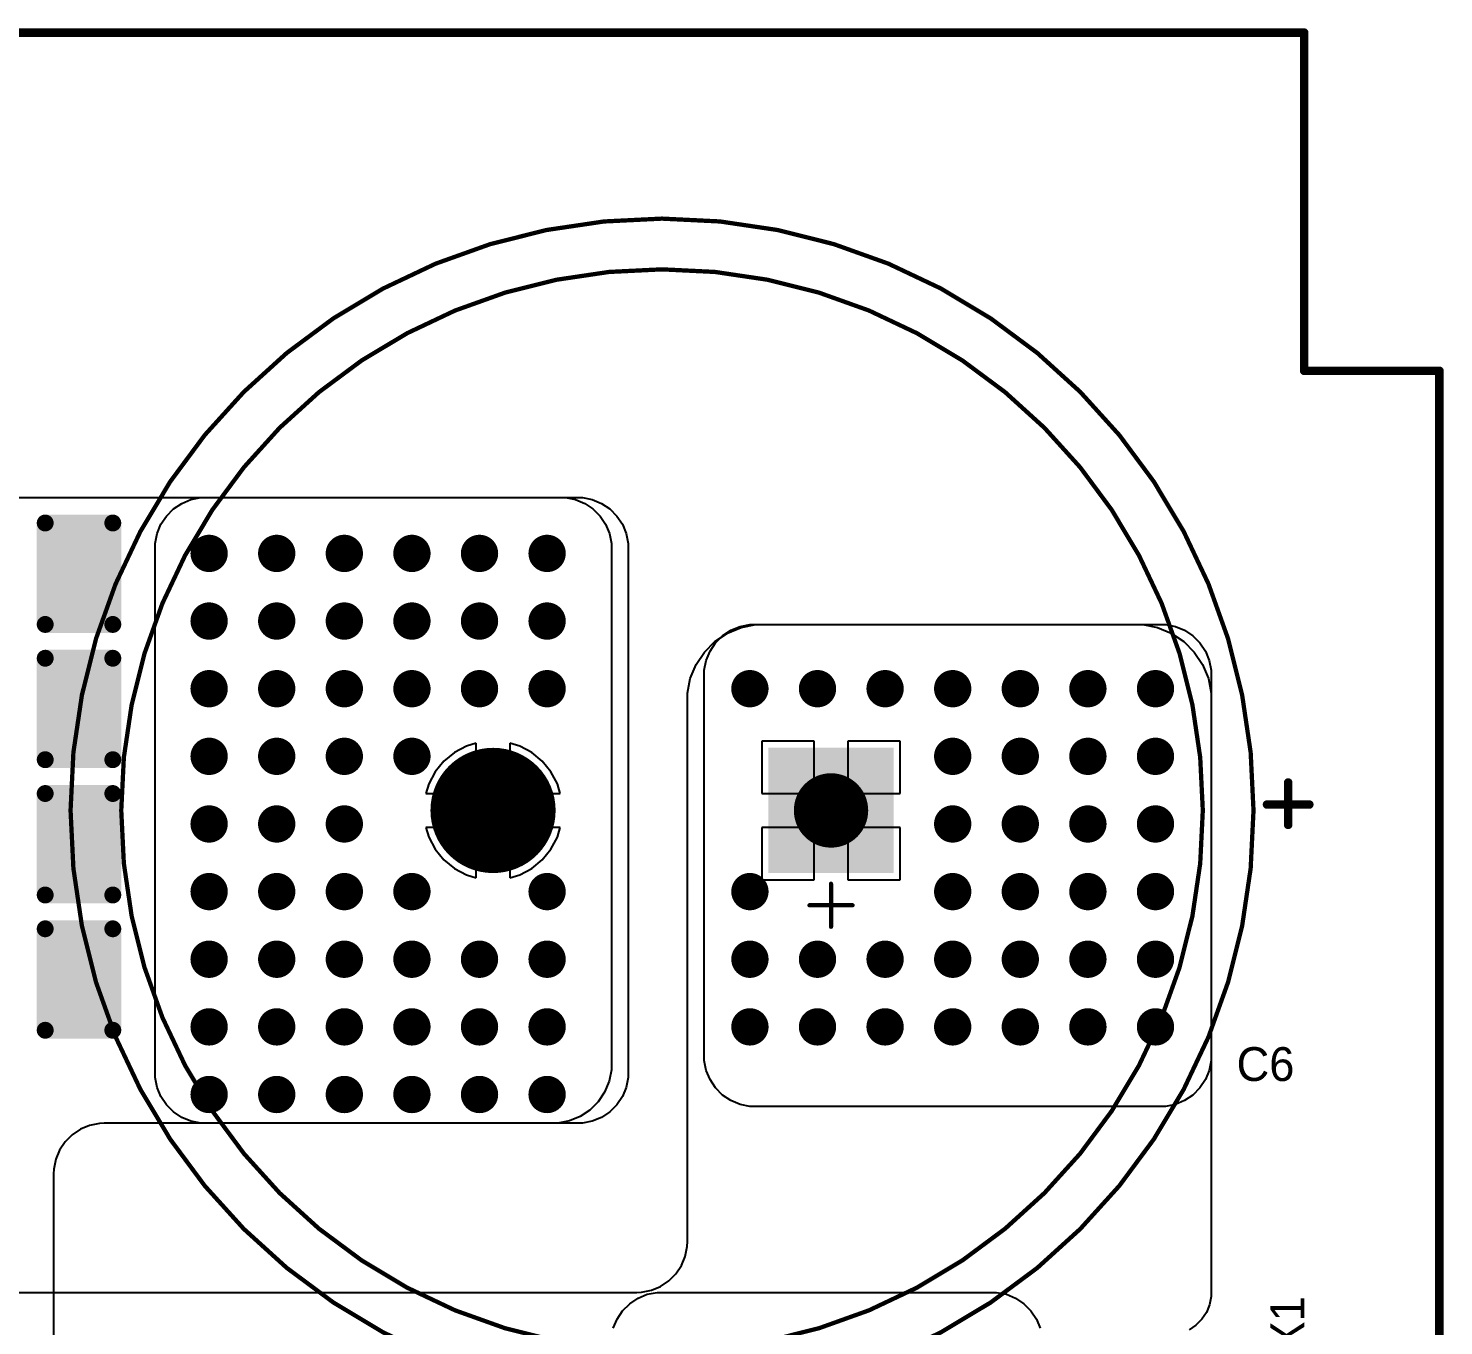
# Model space of a CAD drawing. Header units: millimetres. Extents: x 25 to 183, y 185 to 406.
# Drawn here: x 140.65 to 182.53, y 367.16 to 405.53 of the extents above; entities that cross this region are included whole.
import ezdxf

# ---------------------------------------------------------------- set-up
doc = ezdxf.new("R2010")
doc.units = ezdxf.units.MM
for name, color, linetype in [('BottomLayer', 5, 'Continuous'), ('BottomSolder', 6, 'Continuous'), ('Mechanical1', 6, 'Continuous'), ('Mechanical13', 56, 'Continuous'), ('MultiLayer', 9, 'Continuous'), ('PadHoleLayer', 156, 'Continuous'), ('TopLayer', 1, 'Continuous'), ('TopOverlay', 2, 'Continuous'), ('TopSolder', 216, 'Continuous'), ('ViaHoleLayer', 16, 'Continuous')]:
    doc.layers.add(name, color=color, linetype=linetype)

# ---------------------------------------------------------------- blocks, each defined once
blk = doc.blocks.new('EL_D35_H45_LS10_1877')
at = {"layer": 'BottomLayer', "const_width": 1.75}
blk.add_lwpolyline([(9.125, 0, 1), (10.875, 0, 1)], format="xyb", close=True, dxfattribs=at)
at = {"layer": 'BottomLayer'}
blk.add_solid([(-1.75, -1.75), (1.75, -1.75), (-1.75, 1.75), (1.75, 1.75)], dxfattribs=at)
at = {"layer": 'BottomSolder', "const_width": 1.852}
blk.add_lwpolyline([(9.074, 0, 1), (10.926, 0, 1)], format="xyb", close=True, dxfattribs=at)
at = {"layer": 'BottomSolder'}
blk.add_solid([(-1.852, -1.852), (1.852, -1.852), (-1.852, 1.852), (1.852, 1.852)], dxfattribs=at)
at = {"layer": 'Mechanical13'}
for points, const_width in [([(22.5, 0, 1), (-12.5, 0, 1)], 0.127), ([(22.5, 0, 1), (-12.5, 0, 1)], 0.127), ([(21, 0, 1), (-11, 0, 1)], 0.127), ([(-12.532, 0, 1), (-12.468, 0, 1)], 0.0635), ([(-12.532, 0, 1), (-12.468, 0, 1)], 0.0635), ([(-11.032, 0, 1), (-10.968, 0, 1)], 0.0635), ([(20.968, 0, 1), (21.032, 0, 1)], 0.0635), ([(22.468, 0, 1), (22.532, 0, 1)], 0.0635), ([(22.468, 0, 1), (22.532, 0, 1)], 0.0635)]:
    blk.add_lwpolyline(points, format="xyb", close=True, dxfattribs=dict(at, const_width=const_width))
at = {"layer": 'MultiLayer', "const_width": 1.75}
blk.add_lwpolyline([(9.125, 0, 1), (10.875, 0, 1)], format="xyb", close=True, dxfattribs=at)
at = {"layer": 'MultiLayer'}
blk.add_solid([(-1.75, -1.75), (1.75, -1.75), (-1.75, 1.75), (1.75, 1.75)], dxfattribs=at)
at = {"layer": 'PadHoleLayer', "const_width": 1.1}
for points in [[(-0.55, 0, 1), (0.55, 0, 1)], [(9.45, 0, 1), (10.55, 0, 1)]]:
    blk.add_lwpolyline(points, format="xyb", close=True, dxfattribs=at)
at = {"layer": 'TopLayer', "const_width": 1.75}
blk.add_lwpolyline([(9.125, 0, 1), (10.875, 0, 1)], format="xyb", close=True, dxfattribs=at)
at = {"layer": 'TopLayer'}
blk.add_solid([(-1.75, -1.75), (1.75, -1.75), (-1.75, 1.75), (1.75, 1.75)], dxfattribs=at)
at = {"layer": 'TopOverlay'}
for points, const_width in [([(22.5, 0, 1), (-12.5, 0, 1)], 0.127), ([(-0.032, 3.438, 1), (0.032, 3.438, 1)], 0.0635), ([(-0.667, 2.803, 1), (-0.603, 2.803, 1)], 0.0635), ([(0.603, 2.803, 1), (0.667, 2.803, 1)], 0.0635), ([(-0.032, 2.168, 1), (0.032, 2.168, 1)], 0.0635), ([(-13.589, 0.425, 1), (-13.462, 0.425, 1)], 0.127), ([(-12.532, 0, 1), (-12.468, 0, 1)], 0.0635), ([(22.468, 0, 1), (22.532, 0, 1)], 0.0635), ([(-14.214, -0.175, 1), (-14.087, -0.175, 1)], 0.127), ([(-12.964, -0.175, 1), (-12.837, -0.175, 1)], 0.127), ([(-13.589, -0.825, 1), (-13.462, -0.825, 1)], 0.127)]:
    blk.add_lwpolyline(points, format="xyb", close=True, dxfattribs=dict(at, const_width=const_width))
for points, const_width in [([(0, 3.438), (0, 2.168)], 0.127), ([(0.635, 2.803), (-0.635, 2.803)], 0.127), ([(-13.525, 0.425), (-13.525, -0.825)], 0.254), ([(-12.9, -0.175), (-14.15, -0.175)], 0.254)]:
    blk.add_lwpolyline(points, dxfattribs=dict(at, const_width=const_width))
at = {"layer": 'TopSolder', "const_width": 1.852}
blk.add_lwpolyline([(9.074, 0, 1), (10.926, 0, 1)], format="xyb", close=True, dxfattribs=at)
at = {"layer": 'TopSolder'}
blk.add_solid([(-1.852, -1.852), (1.852, -1.852), (-1.852, 1.852), (1.852, 1.852)], dxfattribs=at)

msp = doc.modelspace()

# ---------------------------------------------------------------- linework, layer by layer
at = {"layer": 'BottomLayer'}
for p, q in [((127.9, 391.65), (156.899, 391.65)), ((156.899, 391.65), (156.899, 391.649)), ((156.899, 391.649), (156.899, 391.649)), ((156.899, 391.649), (157.047, 391.649)), ((157.047, 391.649), (157.337, 391.592)), ((157.337, 391.592), (157.61, 391.479)), ((157.61, 391.479), (157.856, 391.315)), ((157.856, 391.315), (158.065, 391.106)), ((158.065, 391.106), (158.229, 390.861)), ((158.229, 390.861), (158.342, 390.588)), ((158.342, 390.588), (158.4, 390.298)), ((158.4, 390.298), (158.4, 390.15)), ((158.4, 390.15), (158.4, 374.65)), ((161.439, 387.729), (161.712, 387.842)), ((161.712, 387.842), (162.002, 387.9)), ((162.002, 387.9), (162.15, 387.9)), ((162.15, 387.9), (174.15, 387.9)), ((174.15, 387.9), (174.15, 387.9)), ((174.15, 387.9), (174.15, 387.9)), ((174.15, 387.9), (174.298, 387.9)), ((174.298, 387.9), (174.588, 387.842)), ((174.588, 387.842), (174.861, 387.729)), ((160.985, 387.356), (161.194, 387.565)), ((161.194, 387.565), (161.439, 387.729)), ((174.861, 387.729), (175.106, 387.565)), ((175.106, 387.565), (175.315, 387.356)), ((160.708, 386.838), (160.821, 387.111)), ((160.821, 387.111), (160.985, 387.356)), ((175.315, 387.356), (175.479, 387.111)), ((175.479, 387.111), (175.592, 386.838)), ((160.65, 386.548), (160.708, 386.838)), ((160.65, 386.4), (160.65, 386.548)), ((175.592, 386.838), (175.65, 386.548)), ((175.65, 386.548), (175.65, 386.4)), ((160.65, 386.28), (160.65, 386.4)), ((160.65, 386.4), (160.65, 386.4)), ((160.65, 386.4), (160.65, 386.4)), ((160.65, 375.15), (160.65, 386.28)), ((175.65, 386.4), (175.65, 375.15)), ((160.65, 375.002), (160.65, 375.15)), ((160.708, 374.712), (160.65, 375.002)), ((175.65, 375.002), (175.592, 374.712)), ((175.65, 375.15), (175.65, 375.15)), ((175.65, 375.15), (175.65, 375.002)), ((158.399, 374.502), (158.342, 374.212)), ((158.4, 374.65), (158.399, 374.649)), ((158.399, 374.649), (158.399, 374.502)), ((160.821, 374.44), (160.708, 374.712)), ((160.985, 374.194), (160.821, 374.44)), ((175.479, 374.439), (175.315, 374.194)), ((175.592, 374.712), (175.479, 374.439)), ((158.342, 374.212), (158.229, 373.939)), ((161.194, 373.985), (160.985, 374.194)), ((161.439, 373.821), (161.194, 373.985)), ((175.106, 373.985), (174.861, 373.821)), ((175.315, 374.194), (175.106, 373.985)), ((158.064, 373.694), (157.856, 373.485)), ((158.229, 373.939), (158.064, 373.694)), ((161.712, 373.708), (161.439, 373.821)), ((162.002, 373.65), (161.712, 373.708)), ((162.15, 373.65), (162.002, 373.65)), ((174.15, 373.65), (162.15, 373.65)), ((174.298, 373.65), (174.15, 373.65)), ((174.588, 373.708), (174.298, 373.65)), ((174.861, 373.821), (174.588, 373.708)), ((142.752, 373.142), (142.464, 373.085)), ((142.899, 373.149), (142.752, 373.142)), ((142.9, 373.15), (142.899, 373.149)), ((156.9, 373.15), (142.9, 373.15)), ((157.048, 373.15), (156.9, 373.15)), ((157.337, 373.208), (157.048, 373.15)), ((157.61, 373.321), (157.337, 373.208)), ((157.856, 373.485), (157.61, 373.321)), ((141.948, 372.809), (141.74, 372.601)), ((142.192, 372.972), (141.948, 372.809)), ((142.464, 373.085), (142.192, 372.972)), ((141.577, 372.357), (141.465, 372.085)), ((141.74, 372.601), (141.577, 372.357)), ((141.465, 372.085), (141.407, 371.797)), ((141.407, 371.797), (141.4, 371.65)), ((141.4, 371.65), (141.4, 342.649)), ((158.962, 368.092), (159.252, 368.15)), ((159.252, 368.15), (159.4, 368.15)), ((159.4, 368.15), (169.15, 368.15)), ((159.4, 368.15), (159.4, 368.15)), ((169.15, 368.15), (169.298, 368.15)), ((169.298, 368.15), (169.588, 368.092)), ((158.235, 367.606), (158.444, 367.815)), ((158.444, 367.815), (158.689, 367.979)), ((158.689, 367.979), (158.962, 368.092)), ((169.588, 368.092), (169.861, 367.979)), ((169.861, 367.979), (170.106, 367.815)), ((170.106, 367.815), (170.315, 367.606)), ((157.958, 367.088), (158.071, 367.361)), ((158.071, 367.361), (158.235, 367.606)), ((170.315, 367.606), (170.479, 367.361)), ((170.479, 367.361), (170.592, 367.088))]:
    msp.add_line(p, q, dxfattribs=at)
at = {"layer": 'BottomLayer', "const_width": 0.45}
for points in [[(145.775, 390, 1), (146.225, 390, 1)], [(147.775, 390, 1), (148.225, 390, 1)], [(149.775, 390, 1), (150.225, 390, 1)], [(151.775, 390, 1), (152.225, 390, 1)], [(153.775, 390, 1), (154.225, 390, 1)], [(155.775, 390, 1), (156.225, 390, 1)], [(145.775, 388, 1), (146.225, 388, 1)], [(147.775, 388, 1), (148.225, 388, 1)], [(149.775, 388, 1), (150.225, 388, 1)], [(151.775, 388, 1), (152.225, 388, 1)], [(153.775, 388, 1), (154.225, 388, 1)], [(155.775, 388, 1), (156.225, 388, 1)], [(145.775, 386, 1), (146.225, 386, 1)], [(147.775, 386, 1), (148.225, 386, 1)], [(149.775, 386, 1), (150.225, 386, 1)], [(151.775, 386, 1), (152.225, 386, 1)], [(153.775, 386, 1), (154.225, 386, 1)], [(155.775, 386, 1), (156.225, 386, 1)], [(161.775, 386, 1), (162.225, 386, 1)], [(163.775, 386, 1), (164.225, 386, 1)], [(165.775, 386, 1), (166.225, 386, 1)], [(167.775, 386, 1), (168.225, 386, 1)], [(169.775, 386, 1), (170.225, 386, 1)], [(171.775, 386, 1), (172.225, 386, 1)], [(173.775, 386, 1), (174.225, 386, 1)], [(145.775, 384, 1), (146.225, 384, 1)], [(147.775, 384, 1), (148.225, 384, 1)], [(149.775, 384, 1), (150.225, 384, 1)], [(151.775, 384, 1), (152.225, 384, 1)], [(167.775, 384, 1), (168.225, 384, 1)], [(169.775, 384, 1), (170.225, 384, 1)], [(171.775, 384, 1), (172.225, 384, 1)], [(173.775, 384, 1), (174.225, 384, 1)], [(145.775, 382, 1), (146.225, 382, 1)], [(147.775, 382, 1), (148.225, 382, 1)], [(149.775, 382, 1), (150.225, 382, 1)], [(167.775, 382, 1), (168.225, 382, 1)], [(169.775, 382, 1), (170.225, 382, 1)], [(171.775, 382, 1), (172.225, 382, 1)], [(173.775, 382, 1), (174.225, 382, 1)], [(145.775, 380, 1), (146.225, 380, 1)], [(147.775, 380, 1), (148.225, 380, 1)], [(149.775, 380, 1), (150.225, 380, 1)], [(151.775, 380, 1), (152.225, 380, 1)], [(155.775, 380, 1), (156.225, 380, 1)], [(161.775, 380, 1), (162.225, 380, 1)], [(167.775, 380, 1), (168.225, 380, 1)], [(169.775, 380, 1), (170.225, 380, 1)], [(171.775, 380, 1), (172.225, 380, 1)], [(173.775, 380, 1), (174.225, 380, 1)], [(145.775, 378, 1), (146.225, 378, 1)], [(147.775, 378, 1), (148.225, 378, 1)], [(149.775, 378, 1), (150.225, 378, 1)], [(151.775, 378, 1), (152.225, 378, 1)], [(153.775, 378, 1), (154.225, 378, 1)], [(155.775, 378, 1), (156.225, 378, 1)], [(161.775, 378, 1), (162.225, 378, 1)], [(163.775, 378, 1), (164.225, 378, 1)], [(165.775, 378, 1), (166.225, 378, 1)], [(167.775, 378, 1), (168.225, 378, 1)], [(169.775, 378, 1), (170.225, 378, 1)], [(171.775, 378, 1), (172.225, 378, 1)], [(173.775, 378, 1), (174.225, 378, 1)], [(145.775, 376, 1), (146.225, 376, 1)], [(147.775, 376, 1), (148.225, 376, 1)], [(149.775, 376, 1), (150.225, 376, 1)], [(151.775, 376, 1), (152.225, 376, 1)], [(153.775, 376, 1), (154.225, 376, 1)], [(155.775, 376, 1), (156.225, 376, 1)], [(161.775, 376, 1), (162.225, 376, 1)], [(163.775, 376, 1), (164.225, 376, 1)], [(165.775, 376, 1), (166.225, 376, 1)], [(167.775, 376, 1), (168.225, 376, 1)], [(169.775, 376, 1), (170.225, 376, 1)], [(171.775, 376, 1), (172.225, 376, 1)], [(173.775, 376, 1), (174.225, 376, 1)], [(145.775, 374, 1), (146.225, 374, 1)], [(147.775, 374, 1), (148.225, 374, 1)], [(149.775, 374, 1), (150.225, 374, 1)], [(151.775, 374, 1), (152.225, 374, 1)], [(153.775, 374, 1), (154.225, 374, 1)], [(155.775, 374, 1), (156.225, 374, 1)]]:
    msp.add_lwpolyline(points, format="xyb", close=True, dxfattribs=at)
at = {"layer": 'BottomSolder'}
for points, const_width in [([(141.025, 390.9, 1), (141.275, 390.9, 1)], 0.25), ([(143.025, 390.9, 1), (143.275, 390.9, 1)], 0.25), ([(145.724, 390, 1), (146.276, 390, 1)], 0.552), ([(147.724, 390, 1), (148.276, 390, 1)], 0.552), ([(149.724, 390, 1), (150.276, 390, 1)], 0.552), ([(151.724, 390, 1), (152.276, 390, 1)], 0.552), ([(153.724, 390, 1), (154.276, 390, 1)], 0.552), ([(155.724, 390, 1), (156.276, 390, 1)], 0.552), ([(145.724, 388, 1), (146.276, 388, 1)], 0.552), ([(147.724, 388, 1), (148.276, 388, 1)], 0.552), ([(149.724, 388, 1), (150.276, 388, 1)], 0.552), ([(151.724, 388, 1), (152.276, 388, 1)], 0.552), ([(153.724, 388, 1), (154.276, 388, 1)], 0.552), ([(155.724, 388, 1), (156.276, 388, 1)], 0.552), ([(141.025, 387.9, 1), (141.275, 387.9, 1)], 0.25), ([(143.025, 387.9, 1), (143.275, 387.9, 1)], 0.25), ([(141.025, 386.9, 1), (141.275, 386.9, 1)], 0.25), ([(143.025, 386.9, 1), (143.275, 386.9, 1)], 0.25), ([(145.724, 386, 1), (146.276, 386, 1)], 0.552), ([(147.724, 386, 1), (148.276, 386, 1)], 0.552), ([(149.724, 386, 1), (150.276, 386, 1)], 0.552), ([(151.724, 386, 1), (152.276, 386, 1)], 0.552), ([(153.724, 386, 1), (154.276, 386, 1)], 0.552), ([(155.724, 386, 1), (156.276, 386, 1)], 0.552), ([(161.724, 386, 1), (162.276, 386, 1)], 0.552), ([(163.724, 386, 1), (164.276, 386, 1)], 0.552), ([(165.724, 386, 1), (166.276, 386, 1)], 0.552), ([(167.724, 386, 1), (168.276, 386, 1)], 0.552), ([(169.724, 386, 1), (170.276, 386, 1)], 0.552), ([(171.724, 386, 1), (172.276, 386, 1)], 0.552), ([(173.724, 386, 1), (174.276, 386, 1)], 0.552), ([(145.724, 384, 1), (146.276, 384, 1)], 0.552), ([(147.724, 384, 1), (148.276, 384, 1)], 0.552), ([(149.724, 384, 1), (150.276, 384, 1)], 0.552), ([(151.724, 384, 1), (152.276, 384, 1)], 0.552), ([(167.724, 384, 1), (168.276, 384, 1)], 0.552), ([(169.724, 384, 1), (170.276, 384, 1)], 0.552), ([(171.724, 384, 1), (172.276, 384, 1)], 0.552), ([(173.724, 384, 1), (174.276, 384, 1)], 0.552), ([(141.025, 383.9, 1), (141.275, 383.9, 1)], 0.25), ([(143.025, 383.9, 1), (143.275, 383.9, 1)], 0.25), ([(141.025, 382.9, 1), (141.275, 382.9, 1)], 0.25), ([(143.025, 382.9, 1), (143.275, 382.9, 1)], 0.25), ([(145.724, 382, 1), (146.276, 382, 1)], 0.552), ([(147.724, 382, 1), (148.276, 382, 1)], 0.552), ([(149.724, 382, 1), (150.276, 382, 1)], 0.552), ([(167.724, 382, 1), (168.276, 382, 1)], 0.552), ([(169.724, 382, 1), (170.276, 382, 1)], 0.552), ([(171.724, 382, 1), (172.276, 382, 1)], 0.552), ([(173.724, 382, 1), (174.276, 382, 1)], 0.552), ([(145.724, 380, 1), (146.276, 380, 1)], 0.552), ([(147.724, 380, 1), (148.276, 380, 1)], 0.552), ([(149.724, 380, 1), (150.276, 380, 1)], 0.552), ([(151.724, 380, 1), (152.276, 380, 1)], 0.552), ([(155.724, 380, 1), (156.276, 380, 1)], 0.552), ([(161.724, 380, 1), (162.276, 380, 1)], 0.552), ([(167.724, 380, 1), (168.276, 380, 1)], 0.552), ([(169.724, 380, 1), (170.276, 380, 1)], 0.552), ([(171.724, 380, 1), (172.276, 380, 1)], 0.552), ([(173.724, 380, 1), (174.276, 380, 1)], 0.552), ([(141.025, 379.9, 1), (141.275, 379.9, 1)], 0.25), ([(143.025, 379.9, 1), (143.275, 379.9, 1)], 0.25), ([(141.025, 378.9, 1), (141.275, 378.9, 1)], 0.25), ([(143.025, 378.9, 1), (143.275, 378.9, 1)], 0.25), ([(145.724, 378, 1), (146.276, 378, 1)], 0.552), ([(147.724, 378, 1), (148.276, 378, 1)], 0.552), ([(149.724, 378, 1), (150.276, 378, 1)], 0.552), ([(151.724, 378, 1), (152.276, 378, 1)], 0.552), ([(153.724, 378, 1), (154.276, 378, 1)], 0.552), ([(155.724, 378, 1), (156.276, 378, 1)], 0.552), ([(161.724, 378, 1), (162.276, 378, 1)], 0.552), ([(163.724, 378, 1), (164.276, 378, 1)], 0.552), ([(165.724, 378, 1), (166.276, 378, 1)], 0.552), ([(167.724, 378, 1), (168.276, 378, 1)], 0.552), ([(169.724, 378, 1), (170.276, 378, 1)], 0.552), ([(171.724, 378, 1), (172.276, 378, 1)], 0.552), ([(173.724, 378, 1), (174.276, 378, 1)], 0.552), ([(145.724, 376, 1), (146.276, 376, 1)], 0.552), ([(147.724, 376, 1), (148.276, 376, 1)], 0.552), ([(149.724, 376, 1), (150.276, 376, 1)], 0.552), ([(151.724, 376, 1), (152.276, 376, 1)], 0.552), ([(153.724, 376, 1), (154.276, 376, 1)], 0.552), ([(155.724, 376, 1), (156.276, 376, 1)], 0.552), ([(161.724, 376, 1), (162.276, 376, 1)], 0.552), ([(163.724, 376, 1), (164.276, 376, 1)], 0.552), ([(165.724, 376, 1), (166.276, 376, 1)], 0.552), ([(167.724, 376, 1), (168.276, 376, 1)], 0.552), ([(169.724, 376, 1), (170.276, 376, 1)], 0.552), ([(171.724, 376, 1), (172.276, 376, 1)], 0.552), ([(173.724, 376, 1), (174.276, 376, 1)], 0.552), ([(141.025, 375.9, 1), (141.275, 375.9, 1)], 0.25), ([(143.025, 375.9, 1), (143.275, 375.9, 1)], 0.25), ([(145.724, 374, 1), (146.276, 374, 1)], 0.552), ([(147.724, 374, 1), (148.276, 374, 1)], 0.552), ([(149.724, 374, 1), (150.276, 374, 1)], 0.552), ([(151.724, 374, 1), (152.276, 374, 1)], 0.552), ([(153.724, 374, 1), (154.276, 374, 1)], 0.552), ([(155.724, 374, 1), (156.276, 374, 1)], 0.552)]:
    msp.add_lwpolyline(points, format="xyb", close=True, dxfattribs=dict(at, const_width=const_width))
for points in [[(143.15, 387.65), (143.15, 391.15), (141.15, 387.65), (141.15, 391.15)], [(143.4, 387.9), (143.4, 390.9), (140.9, 387.9), (140.9, 390.9)], [(143.15, 383.65), (143.15, 387.15), (141.15, 383.65), (141.15, 387.15)], [(143.4, 383.9), (143.4, 386.9), (140.9, 383.9), (140.9, 386.9)], [(143.4, 379.9), (143.4, 382.9), (140.9, 379.9), (140.9, 382.9)], [(143.15, 379.65), (143.15, 383.15), (141.15, 379.65), (141.15, 383.15)], [(143.15, 375.65), (143.15, 379.15), (141.15, 375.65), (141.15, 379.15)], [(143.4, 375.9), (143.4, 378.9), (140.9, 375.9), (140.9, 378.9)]]:
    msp.add_solid(points, dxfattribs=at)
at = {"layer": 'Mechanical1', "const_width": 0.254}
for points in [[(30.4, 405.4), (178.4, 405.4)], [(178.4, 395.4), (178.4, 405.4)], [(178.4, 395.4), (182.4, 395.4)], [(182.4, 195.4), (182.4, 395.4)]]:
    msp.add_lwpolyline(points, dxfattribs=at)
at = {"layer": 'Mechanical1', "const_width": 0.127}
for points in [[(178.336, 405.4, 1), (178.463, 405.4, 1)], [(178.336, 405.4, 1), (178.463, 405.4, 1)], [(178.336, 395.4, 1), (178.463, 395.4, 1)], [(178.336, 395.4, 1), (178.463, 395.4, 1)], [(182.337, 395.4, 1), (182.464, 395.4, 1)], [(182.337, 395.4, 1), (182.464, 395.4, 1)]]:
    msp.add_lwpolyline(points, format="xyb", close=True, dxfattribs=at)
at = {"layer": 'MultiLayer', "const_width": 0.45}
for points in [[(145.775, 390, 1), (146.225, 390, 1)], [(147.775, 390, 1), (148.225, 390, 1)], [(149.775, 390, 1), (150.225, 390, 1)], [(151.775, 390, 1), (152.225, 390, 1)], [(153.775, 390, 1), (154.225, 390, 1)], [(155.775, 390, 1), (156.225, 390, 1)], [(145.775, 388, 1), (146.225, 388, 1)], [(147.775, 388, 1), (148.225, 388, 1)], [(149.775, 388, 1), (150.225, 388, 1)], [(151.775, 388, 1), (152.225, 388, 1)], [(153.775, 388, 1), (154.225, 388, 1)], [(155.775, 388, 1), (156.225, 388, 1)], [(145.775, 386, 1), (146.225, 386, 1)], [(147.775, 386, 1), (148.225, 386, 1)], [(149.775, 386, 1), (150.225, 386, 1)], [(151.775, 386, 1), (152.225, 386, 1)], [(153.775, 386, 1), (154.225, 386, 1)], [(155.775, 386, 1), (156.225, 386, 1)], [(161.775, 386, 1), (162.225, 386, 1)], [(163.775, 386, 1), (164.225, 386, 1)], [(165.775, 386, 1), (166.225, 386, 1)], [(167.775, 386, 1), (168.225, 386, 1)], [(169.775, 386, 1), (170.225, 386, 1)], [(171.775, 386, 1), (172.225, 386, 1)], [(173.775, 386, 1), (174.225, 386, 1)], [(145.775, 384, 1), (146.225, 384, 1)], [(147.775, 384, 1), (148.225, 384, 1)], [(149.775, 384, 1), (150.225, 384, 1)], [(151.775, 384, 1), (152.225, 384, 1)], [(167.775, 384, 1), (168.225, 384, 1)], [(169.775, 384, 1), (170.225, 384, 1)], [(171.775, 384, 1), (172.225, 384, 1)], [(173.775, 384, 1), (174.225, 384, 1)], [(145.775, 382, 1), (146.225, 382, 1)], [(147.775, 382, 1), (148.225, 382, 1)], [(149.775, 382, 1), (150.225, 382, 1)], [(167.775, 382, 1), (168.225, 382, 1)], [(169.775, 382, 1), (170.225, 382, 1)], [(171.775, 382, 1), (172.225, 382, 1)], [(173.775, 382, 1), (174.225, 382, 1)], [(145.775, 380, 1), (146.225, 380, 1)], [(147.775, 380, 1), (148.225, 380, 1)], [(149.775, 380, 1), (150.225, 380, 1)], [(151.775, 380, 1), (152.225, 380, 1)], [(155.775, 380, 1), (156.225, 380, 1)], [(161.775, 380, 1), (162.225, 380, 1)], [(167.775, 380, 1), (168.225, 380, 1)], [(169.775, 380, 1), (170.225, 380, 1)], [(171.775, 380, 1), (172.225, 380, 1)], [(173.775, 380, 1), (174.225, 380, 1)], [(145.775, 378, 1), (146.225, 378, 1)], [(147.775, 378, 1), (148.225, 378, 1)], [(149.775, 378, 1), (150.225, 378, 1)], [(151.775, 378, 1), (152.225, 378, 1)], [(153.775, 378, 1), (154.225, 378, 1)], [(155.775, 378, 1), (156.225, 378, 1)], [(161.775, 378, 1), (162.225, 378, 1)], [(163.775, 378, 1), (164.225, 378, 1)], [(165.775, 378, 1), (166.225, 378, 1)], [(167.775, 378, 1), (168.225, 378, 1)], [(169.775, 378, 1), (170.225, 378, 1)], [(171.775, 378, 1), (172.225, 378, 1)], [(173.775, 378, 1), (174.225, 378, 1)], [(145.775, 376, 1), (146.225, 376, 1)], [(147.775, 376, 1), (148.225, 376, 1)], [(149.775, 376, 1), (150.225, 376, 1)], [(151.775, 376, 1), (152.225, 376, 1)], [(153.775, 376, 1), (154.225, 376, 1)], [(155.775, 376, 1), (156.225, 376, 1)], [(161.775, 376, 1), (162.225, 376, 1)], [(163.775, 376, 1), (164.225, 376, 1)], [(165.775, 376, 1), (166.225, 376, 1)], [(167.775, 376, 1), (168.225, 376, 1)], [(169.775, 376, 1), (170.225, 376, 1)], [(171.775, 376, 1), (172.225, 376, 1)], [(173.775, 376, 1), (174.225, 376, 1)], [(145.775, 374, 1), (146.225, 374, 1)], [(147.775, 374, 1), (148.225, 374, 1)], [(149.775, 374, 1), (150.225, 374, 1)], [(151.775, 374, 1), (152.225, 374, 1)], [(153.775, 374, 1), (154.225, 374, 1)], [(155.775, 374, 1), (156.225, 374, 1)]]:
    msp.add_lwpolyline(points, format="xyb", close=True, dxfattribs=at)
at = {"layer": 'TopLayer'}
for p, q in [((145.189, 391.479), (145.462, 391.592)), ((145.462, 391.592), (145.752, 391.65)), ((145.752, 391.65), (145.9, 391.65)), ((145.9, 391.65), (156.4, 391.65)), ((156.4, 391.65), (156.4, 391.65)), ((156.4, 391.65), (156.4, 391.65)), ((156.4, 391.65), (156.548, 391.65)), ((156.548, 391.65), (156.838, 391.592)), ((156.838, 391.592), (157.111, 391.479)), ((144.735, 391.106), (144.944, 391.315)), ((144.944, 391.315), (145.189, 391.479)), ((157.111, 391.479), (157.356, 391.315)), ((157.356, 391.315), (157.565, 391.106)), ((144.458, 390.588), (144.571, 390.861)), ((144.571, 390.861), (144.735, 391.106)), ((157.565, 391.106), (157.729, 390.861)), ((157.729, 390.861), (157.842, 390.588)), ((144.4, 390.298), (144.458, 390.588)), ((144.4, 390.15), (144.4, 390.298)), ((157.842, 390.588), (157.9, 390.298)), ((157.9, 390.298), (157.9, 390.15)), ((144.4, 390.03), (144.4, 390.15)), ((144.4, 390.15), (144.4, 390.15)), ((144.4, 390.15), (144.4, 390.15)), ((144.4, 374.65), (144.4, 390.03)), ((157.9, 390.15), (157.9, 374.9)), ((161.334, 387.644), (161.744, 387.814)), ((161.744, 387.814), (162.178, 387.9)), ((162.178, 387.9), (162.4, 387.9)), ((162.4, 387.9), (173.4, 387.9)), ((173.4, 387.9), (173.4, 387.9)), ((173.4, 387.9), (173.4, 387.9)), ((173.4, 387.9), (173.622, 387.9)), ((173.622, 387.9), (174.056, 387.814)), ((174.056, 387.814), (174.466, 387.644)), ((160.652, 387.084), (160.965, 387.398)), ((160.965, 387.398), (161.334, 387.644)), ((174.466, 387.644), (174.834, 387.398)), ((174.834, 387.398), (175.148, 387.084)), ((160.406, 386.716), (160.652, 387.084)), ((175.148, 387.084), (175.394, 386.716)), ((160.236, 386.306), (160.406, 386.716)), ((175.394, 386.716), (175.564, 386.306)), ((160.15, 385.871), (160.236, 386.306)), ((175.564, 386.306), (175.65, 385.872)), ((160.15, 385.65), (160.15, 385.871)), ((175.65, 385.872), (175.65, 385.65)), ((160.15, 385.53), (160.15, 385.65)), ((160.15, 385.65), (160.15, 385.65)), ((160.15, 385.65), (160.15, 385.65)), ((160.15, 369.65), (160.15, 385.53)), ((175.65, 385.65), (175.65, 368.15)), ((163.9, 384.45), (162.35, 384.45)), ((162.35, 384.45), (162.35, 382.9)), ((163.9, 382.9), (163.9, 384.45)), ((166.45, 384.45), (164.9, 384.45)), ((164.9, 384.45), (164.9, 382.9)), ((166.45, 382.9), (166.45, 384.45)), ((153.256, 384.113), (152.943, 383.857)), ((153.612, 384.303), (153.256, 384.113)), ((153.9, 384.391), (153.612, 384.303)), ((153.9, 382.9), (153.9, 384.391)), ((155.188, 384.303), (154.9, 384.391)), ((154.9, 384.391), (154.9, 382.9)), ((155.544, 384.113), (155.188, 384.303)), ((155.857, 383.857), (155.544, 384.113)), ((152.943, 383.857), (152.687, 383.544)), ((156.113, 383.544), (155.857, 383.857)), ((152.497, 383.188), (152.409, 382.9)), ((152.687, 383.544), (152.497, 383.188)), ((156.303, 383.188), (156.113, 383.544)), ((156.391, 382.9), (156.303, 383.188)), ((152.409, 382.9), (153.9, 382.9)), ((154.9, 382.9), (156.391, 382.9)), ((162.35, 382.9), (163.9, 382.9)), ((164.9, 382.9), (166.45, 382.9)), ((153.9, 381.9), (152.409, 381.9)), ((152.409, 381.9), (152.497, 381.612)), ((152.497, 381.612), (152.687, 381.256)), ((153.9, 380.409), (153.9, 381.9)), ((156.391, 381.9), (154.9, 381.9)), ((154.9, 381.9), (154.9, 380.409)), ((156.113, 381.256), (156.303, 381.612)), ((156.303, 381.612), (156.391, 381.9)), ((163.9, 381.9), (162.35, 381.9)), ((162.35, 381.9), (162.35, 380.35)), ((163.9, 380.35), (163.9, 381.9)), ((166.45, 381.9), (164.9, 381.9)), ((164.9, 381.9), (164.9, 380.35)), ((166.45, 380.35), (166.45, 381.9)), ((152.687, 381.256), (152.943, 380.943)), ((155.857, 380.943), (156.113, 381.256)), ((152.943, 380.943), (153.256, 380.687)), ((153.256, 380.687), (153.612, 380.497)), ((155.188, 380.497), (155.544, 380.687)), ((155.544, 380.687), (155.857, 380.943)), ((153.612, 380.497), (153.9, 380.409)), ((154.9, 380.409), (155.188, 380.497)), ((162.35, 380.35), (163.9, 380.35)), ((164.9, 380.35), (166.45, 380.35)), ((157.9, 374.9), (157.9, 374.9)), ((157.9, 374.9), (157.9, 374.728)), ((144.4, 374.502), (144.4, 374.65)), ((144.458, 374.212), (144.4, 374.502)), ((157.833, 374.39), (157.701, 374.071)), ((157.9, 374.728), (157.833, 374.39)), ((144.571, 373.939), (144.458, 374.212)), ((157.701, 374.071), (157.509, 373.784)), ((144.735, 373.694), (144.571, 373.939)), ((144.944, 373.485), (144.735, 373.694)), ((157.509, 373.784), (157.266, 373.541)), ((145.189, 373.321), (144.944, 373.485)), ((145.462, 373.208), (145.189, 373.321)), ((145.752, 373.15), (145.462, 373.208)), ((145.9, 373.15), (145.752, 373.15)), ((156.15, 373.15), (145.9, 373.15)), ((145.9, 373.15), (145.9, 373.15)), ((156.322, 373.15), (156.15, 373.15)), ((156.66, 373.217), (156.322, 373.15)), ((156.979, 373.349), (156.66, 373.217)), ((157.266, 373.541), (156.979, 373.349)), ((160.085, 369.214), (160.143, 369.503)), ((160.143, 369.503), (160.15, 369.65)), ((159.81, 368.698), (159.973, 368.943)), ((159.973, 368.943), (160.085, 369.214)), ((159.602, 368.49), (159.81, 368.698)), ((123.9, 368.15), (158.523, 368.15)), ((158.523, 368.15), (158.65, 368.15)), ((158.65, 368.15), (158.797, 368.157)), ((158.65, 368.15), (158.65, 368.15)), ((158.65, 368.15), (158.65, 368.15)), ((158.797, 368.157), (159.085, 368.214)), ((159.085, 368.214), (159.357, 368.327)), ((159.357, 368.327), (159.602, 368.49)), ((175.65, 368.15), (175.65, 368.15)), ((175.65, 368.15), (175.65, 368.027)), ((175.602, 367.785), (175.508, 367.558)), ((175.65, 368.027), (175.602, 367.785)), ((175.371, 367.353), (175.197, 367.179)), ((175.508, 367.558), (175.371, 367.353)), ((175.197, 367.179), (174.992, 367.042))]:
    msp.add_line(p, q, dxfattribs=at)
at = {"layer": 'TopLayer', "const_width": 0.45}
for points in [[(145.775, 390, 1), (146.225, 390, 1)], [(147.775, 390, 1), (148.225, 390, 1)], [(149.775, 390, 1), (150.225, 390, 1)], [(151.775, 390, 1), (152.225, 390, 1)], [(153.775, 390, 1), (154.225, 390, 1)], [(155.775, 390, 1), (156.225, 390, 1)], [(145.775, 388, 1), (146.225, 388, 1)], [(147.775, 388, 1), (148.225, 388, 1)], [(149.775, 388, 1), (150.225, 388, 1)], [(151.775, 388, 1), (152.225, 388, 1)], [(153.775, 388, 1), (154.225, 388, 1)], [(155.775, 388, 1), (156.225, 388, 1)], [(145.775, 386, 1), (146.225, 386, 1)], [(147.775, 386, 1), (148.225, 386, 1)], [(149.775, 386, 1), (150.225, 386, 1)], [(151.775, 386, 1), (152.225, 386, 1)], [(153.775, 386, 1), (154.225, 386, 1)], [(155.775, 386, 1), (156.225, 386, 1)], [(161.775, 386, 1), (162.225, 386, 1)], [(163.775, 386, 1), (164.225, 386, 1)], [(165.775, 386, 1), (166.225, 386, 1)], [(167.775, 386, 1), (168.225, 386, 1)], [(169.775, 386, 1), (170.225, 386, 1)], [(171.775, 386, 1), (172.225, 386, 1)], [(173.775, 386, 1), (174.225, 386, 1)], [(145.775, 384, 1), (146.225, 384, 1)], [(147.775, 384, 1), (148.225, 384, 1)], [(149.775, 384, 1), (150.225, 384, 1)], [(151.775, 384, 1), (152.225, 384, 1)], [(167.775, 384, 1), (168.225, 384, 1)], [(169.775, 384, 1), (170.225, 384, 1)], [(171.775, 384, 1), (172.225, 384, 1)], [(173.775, 384, 1), (174.225, 384, 1)], [(145.775, 382, 1), (146.225, 382, 1)], [(147.775, 382, 1), (148.225, 382, 1)], [(149.775, 382, 1), (150.225, 382, 1)], [(167.775, 382, 1), (168.225, 382, 1)], [(169.775, 382, 1), (170.225, 382, 1)], [(171.775, 382, 1), (172.225, 382, 1)], [(173.775, 382, 1), (174.225, 382, 1)], [(145.775, 380, 1), (146.225, 380, 1)], [(147.775, 380, 1), (148.225, 380, 1)], [(149.775, 380, 1), (150.225, 380, 1)], [(151.775, 380, 1), (152.225, 380, 1)], [(155.775, 380, 1), (156.225, 380, 1)], [(161.775, 380, 1), (162.225, 380, 1)], [(167.775, 380, 1), (168.225, 380, 1)], [(169.775, 380, 1), (170.225, 380, 1)], [(171.775, 380, 1), (172.225, 380, 1)], [(173.775, 380, 1), (174.225, 380, 1)], [(145.775, 378, 1), (146.225, 378, 1)], [(147.775, 378, 1), (148.225, 378, 1)], [(149.775, 378, 1), (150.225, 378, 1)], [(151.775, 378, 1), (152.225, 378, 1)], [(153.775, 378, 1), (154.225, 378, 1)], [(155.775, 378, 1), (156.225, 378, 1)], [(161.775, 378, 1), (162.225, 378, 1)], [(163.775, 378, 1), (164.225, 378, 1)], [(165.775, 378, 1), (166.225, 378, 1)], [(167.775, 378, 1), (168.225, 378, 1)], [(169.775, 378, 1), (170.225, 378, 1)], [(171.775, 378, 1), (172.225, 378, 1)], [(173.775, 378, 1), (174.225, 378, 1)], [(145.775, 376, 1), (146.225, 376, 1)], [(147.775, 376, 1), (148.225, 376, 1)], [(149.775, 376, 1), (150.225, 376, 1)], [(151.775, 376, 1), (152.225, 376, 1)], [(153.775, 376, 1), (154.225, 376, 1)], [(155.775, 376, 1), (156.225, 376, 1)], [(161.775, 376, 1), (162.225, 376, 1)], [(163.775, 376, 1), (164.225, 376, 1)], [(165.775, 376, 1), (166.225, 376, 1)], [(167.775, 376, 1), (168.225, 376, 1)], [(169.775, 376, 1), (170.225, 376, 1)], [(171.775, 376, 1), (172.225, 376, 1)], [(173.775, 376, 1), (174.225, 376, 1)], [(145.775, 374, 1), (146.225, 374, 1)], [(147.775, 374, 1), (148.225, 374, 1)], [(149.775, 374, 1), (150.225, 374, 1)], [(151.775, 374, 1), (152.225, 374, 1)], [(153.775, 374, 1), (154.225, 374, 1)], [(155.775, 374, 1), (156.225, 374, 1)]]:
    msp.add_lwpolyline(points, format="xyb", close=True, dxfattribs=at)
at = {"layer": 'TopSolder', "const_width": 0.552}
for points in [[(145.724, 390, 1), (146.276, 390, 1)], [(147.724, 390, 1), (148.276, 390, 1)], [(149.724, 390, 1), (150.276, 390, 1)], [(151.724, 390, 1), (152.276, 390, 1)], [(153.724, 390, 1), (154.276, 390, 1)], [(155.724, 390, 1), (156.276, 390, 1)], [(145.724, 388, 1), (146.276, 388, 1)], [(147.724, 388, 1), (148.276, 388, 1)], [(149.724, 388, 1), (150.276, 388, 1)], [(151.724, 388, 1), (152.276, 388, 1)], [(153.724, 388, 1), (154.276, 388, 1)], [(155.724, 388, 1), (156.276, 388, 1)], [(145.724, 386, 1), (146.276, 386, 1)], [(147.724, 386, 1), (148.276, 386, 1)], [(149.724, 386, 1), (150.276, 386, 1)], [(151.724, 386, 1), (152.276, 386, 1)], [(153.724, 386, 1), (154.276, 386, 1)], [(155.724, 386, 1), (156.276, 386, 1)], [(161.724, 386, 1), (162.276, 386, 1)], [(163.724, 386, 1), (164.276, 386, 1)], [(165.724, 386, 1), (166.276, 386, 1)], [(167.724, 386, 1), (168.276, 386, 1)], [(169.724, 386, 1), (170.276, 386, 1)], [(171.724, 386, 1), (172.276, 386, 1)], [(173.724, 386, 1), (174.276, 386, 1)], [(145.724, 384, 1), (146.276, 384, 1)], [(147.724, 384, 1), (148.276, 384, 1)], [(149.724, 384, 1), (150.276, 384, 1)], [(151.724, 384, 1), (152.276, 384, 1)], [(167.724, 384, 1), (168.276, 384, 1)], [(169.724, 384, 1), (170.276, 384, 1)], [(171.724, 384, 1), (172.276, 384, 1)], [(173.724, 384, 1), (174.276, 384, 1)], [(145.724, 382, 1), (146.276, 382, 1)], [(147.724, 382, 1), (148.276, 382, 1)], [(149.724, 382, 1), (150.276, 382, 1)], [(167.724, 382, 1), (168.276, 382, 1)], [(169.724, 382, 1), (170.276, 382, 1)], [(171.724, 382, 1), (172.276, 382, 1)], [(173.724, 382, 1), (174.276, 382, 1)], [(145.724, 380, 1), (146.276, 380, 1)], [(147.724, 380, 1), (148.276, 380, 1)], [(149.724, 380, 1), (150.276, 380, 1)], [(151.724, 380, 1), (152.276, 380, 1)], [(155.724, 380, 1), (156.276, 380, 1)], [(161.724, 380, 1), (162.276, 380, 1)], [(167.724, 380, 1), (168.276, 380, 1)], [(169.724, 380, 1), (170.276, 380, 1)], [(171.724, 380, 1), (172.276, 380, 1)], [(173.724, 380, 1), (174.276, 380, 1)], [(145.724, 378, 1), (146.276, 378, 1)], [(147.724, 378, 1), (148.276, 378, 1)], [(149.724, 378, 1), (150.276, 378, 1)], [(151.724, 378, 1), (152.276, 378, 1)], [(153.724, 378, 1), (154.276, 378, 1)], [(155.724, 378, 1), (156.276, 378, 1)], [(161.724, 378, 1), (162.276, 378, 1)], [(163.724, 378, 1), (164.276, 378, 1)], [(165.724, 378, 1), (166.276, 378, 1)], [(167.724, 378, 1), (168.276, 378, 1)], [(169.724, 378, 1), (170.276, 378, 1)], [(171.724, 378, 1), (172.276, 378, 1)], [(173.724, 378, 1), (174.276, 378, 1)], [(145.724, 376, 1), (146.276, 376, 1)], [(147.724, 376, 1), (148.276, 376, 1)], [(149.724, 376, 1), (150.276, 376, 1)], [(151.724, 376, 1), (152.276, 376, 1)], [(153.724, 376, 1), (154.276, 376, 1)], [(155.724, 376, 1), (156.276, 376, 1)], [(161.724, 376, 1), (162.276, 376, 1)], [(163.724, 376, 1), (164.276, 376, 1)], [(165.724, 376, 1), (166.276, 376, 1)], [(167.724, 376, 1), (168.276, 376, 1)], [(169.724, 376, 1), (170.276, 376, 1)], [(171.724, 376, 1), (172.276, 376, 1)], [(173.724, 376, 1), (174.276, 376, 1)], [(145.724, 374, 1), (146.276, 374, 1)], [(147.724, 374, 1), (148.276, 374, 1)], [(149.724, 374, 1), (150.276, 374, 1)], [(151.724, 374, 1), (152.276, 374, 1)], [(153.724, 374, 1), (154.276, 374, 1)], [(155.724, 374, 1), (156.276, 374, 1)]]:
    msp.add_lwpolyline(points, format="xyb", close=True, dxfattribs=at)
at = {"layer": 'ViaHoleLayer', "const_width": 0.25}
for points in [[(145.875, 390, 1), (146.125, 390, 1)], [(147.875, 390, 1), (148.125, 390, 1)], [(149.875, 390, 1), (150.125, 390, 1)], [(151.875, 390, 1), (152.125, 390, 1)], [(153.875, 390, 1), (154.125, 390, 1)], [(155.875, 390, 1), (156.125, 390, 1)], [(145.875, 388, 1), (146.125, 388, 1)], [(147.875, 388, 1), (148.125, 388, 1)], [(149.875, 388, 1), (150.125, 388, 1)], [(151.875, 388, 1), (152.125, 388, 1)], [(153.875, 388, 1), (154.125, 388, 1)], [(155.875, 388, 1), (156.125, 388, 1)], [(145.875, 386, 1), (146.125, 386, 1)], [(147.875, 386, 1), (148.125, 386, 1)], [(149.875, 386, 1), (150.125, 386, 1)], [(151.875, 386, 1), (152.125, 386, 1)], [(153.875, 386, 1), (154.125, 386, 1)], [(155.875, 386, 1), (156.125, 386, 1)], [(161.875, 386, 1), (162.125, 386, 1)], [(163.875, 386, 1), (164.125, 386, 1)], [(165.875, 386, 1), (166.125, 386, 1)], [(167.875, 386, 1), (168.125, 386, 1)], [(169.875, 386, 1), (170.125, 386, 1)], [(171.875, 386, 1), (172.125, 386, 1)], [(173.875, 386, 1), (174.125, 386, 1)], [(145.875, 384, 1), (146.125, 384, 1)], [(147.875, 384, 1), (148.125, 384, 1)], [(149.875, 384, 1), (150.125, 384, 1)], [(151.875, 384, 1), (152.125, 384, 1)], [(167.875, 384, 1), (168.125, 384, 1)], [(169.875, 384, 1), (170.125, 384, 1)], [(171.875, 384, 1), (172.125, 384, 1)], [(173.875, 384, 1), (174.125, 384, 1)], [(145.875, 382, 1), (146.125, 382, 1)], [(147.875, 382, 1), (148.125, 382, 1)], [(149.875, 382, 1), (150.125, 382, 1)], [(167.875, 382, 1), (168.125, 382, 1)], [(169.875, 382, 1), (170.125, 382, 1)], [(171.875, 382, 1), (172.125, 382, 1)], [(173.875, 382, 1), (174.125, 382, 1)], [(145.875, 380, 1), (146.125, 380, 1)], [(147.875, 380, 1), (148.125, 380, 1)], [(149.875, 380, 1), (150.125, 380, 1)], [(151.875, 380, 1), (152.125, 380, 1)], [(155.875, 380, 1), (156.125, 380, 1)], [(161.875, 380, 1), (162.125, 380, 1)], [(167.875, 380, 1), (168.125, 380, 1)], [(169.875, 380, 1), (170.125, 380, 1)], [(171.875, 380, 1), (172.125, 380, 1)], [(173.875, 380, 1), (174.125, 380, 1)], [(145.875, 378, 1), (146.125, 378, 1)], [(147.875, 378, 1), (148.125, 378, 1)], [(149.875, 378, 1), (150.125, 378, 1)], [(151.875, 378, 1), (152.125, 378, 1)], [(153.875, 378, 1), (154.125, 378, 1)], [(155.875, 378, 1), (156.125, 378, 1)], [(161.875, 378, 1), (162.125, 378, 1)], [(163.875, 378, 1), (164.125, 378, 1)], [(165.875, 378, 1), (166.125, 378, 1)], [(167.875, 378, 1), (168.125, 378, 1)], [(169.875, 378, 1), (170.125, 378, 1)], [(171.875, 378, 1), (172.125, 378, 1)], [(173.875, 378, 1), (174.125, 378, 1)], [(145.875, 376, 1), (146.125, 376, 1)], [(147.875, 376, 1), (148.125, 376, 1)], [(149.875, 376, 1), (150.125, 376, 1)], [(151.875, 376, 1), (152.125, 376, 1)], [(153.875, 376, 1), (154.125, 376, 1)], [(155.875, 376, 1), (156.125, 376, 1)], [(161.875, 376, 1), (162.125, 376, 1)], [(163.875, 376, 1), (164.125, 376, 1)], [(165.875, 376, 1), (166.125, 376, 1)], [(167.875, 376, 1), (168.125, 376, 1)], [(169.875, 376, 1), (170.125, 376, 1)], [(171.875, 376, 1), (172.125, 376, 1)], [(173.875, 376, 1), (174.125, 376, 1)], [(145.875, 374, 1), (146.125, 374, 1)], [(147.875, 374, 1), (148.125, 374, 1)], [(149.875, 374, 1), (150.125, 374, 1)], [(151.875, 374, 1), (152.125, 374, 1)], [(153.875, 374, 1), (154.125, 374, 1)], [(155.875, 374, 1), (156.125, 374, 1)]]:
    msp.add_lwpolyline(points, format="xyb", close=True, dxfattribs=at)

# ---------------------------------------------------------------- block references
at = {"rotation": 180}
msp.add_blockref('EL_D35_H45_LS10_1877', (164.4, 382.4), dxfattribs=at)

# ---------------------------------------------------------------- texts
at = {"layer": 'TopOverlay'}
msp.add_text('C6', height=1, dxfattribs=at).set_placement((176.4, 374.4))
msp.add_text('X1', height=1, rotation=90, dxfattribs=at).set_placement((178.4, 366.4))

doc.saveas('drawing.dxf')
